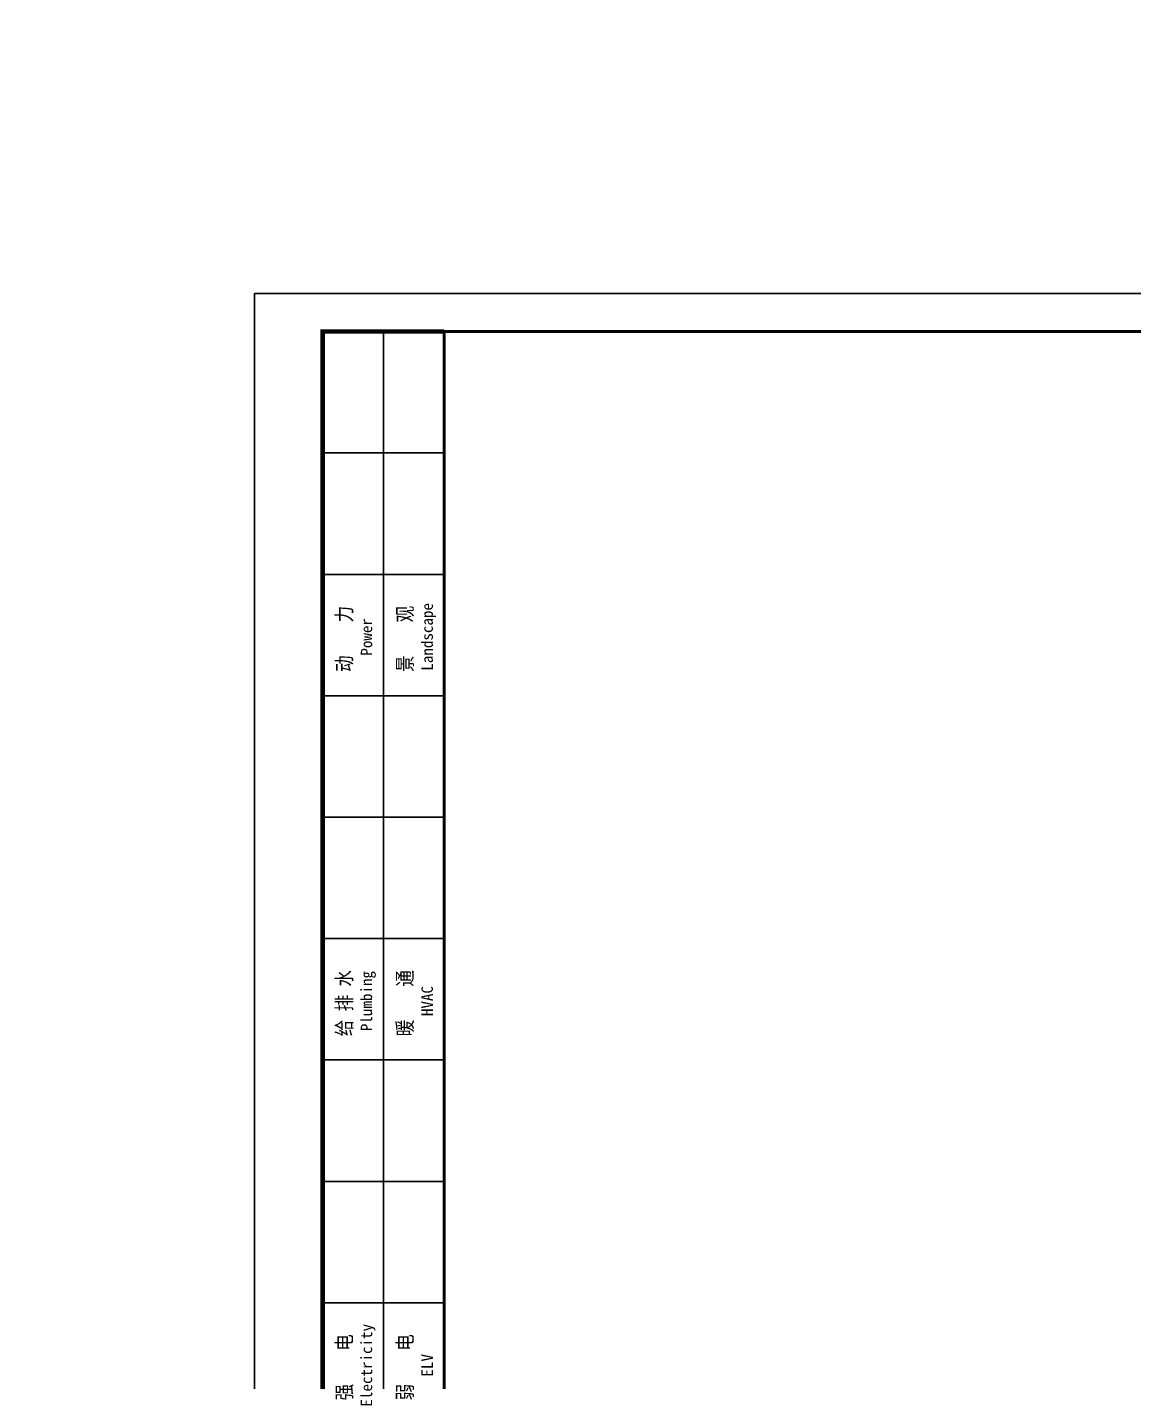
# Model space of a CAD drawing. Extents: x 522289 to 1051641, y 88514 to 354674.
# Drawn here: x 800137 to 814731, y 249737 to 267593 of the extents above; entities that cross this region are included whole.
import ezdxf
from ezdxf.enums import TextEntityAlignment as Align
from ezdxf.xclip import XClip

# ---------------------------------------------------------------- set-up
doc = ezdxf.new("R2010")
doc.units = 0
doc.header["$LTSCALE"] = 1000
doc.header["$MEASUREMENT"] = 0
doc.layers.get('0').update_dxf_attribs({"linetype": 'CONTINUOUS'})
for name, color, linetype in [('DLSS', 4, 'CONTINUOUS'), ('P-图框', 7, 'CONTINUOUS'), ('PUB_TITLE', 4, 'CONTINUOUS')]:
    doc.layers.add(name, color=color, linetype=linetype)
doc.styles.add('STYLE-ARIAL', font='NSimSun.ttf')
doc.styles.add('图签', font='宋体.ttf', dxfattribs={"width": 0.66})

# ---------------------------------------------------------------- blocks, each defined once
blk = doc.blocks.new('122')
at = {"layer": 'DLSS', "color": 251, "linetype": 'Continuous'}
blk.add_line((381810.28, 3083474.952), (381757.699, 3083440.795), dxfattribs=at)
blk = doc.blocks.new('中恒会签栏')
for p, q in [((-800, -19200), (-800, 0)), ((-1600, -1600), (0, -1600)), ((-1600, -3200), (0, -3200)), ((-1600, -4800), (0, -4800)), ((-1600, -6400), (0, -6400)), ((-1600, -8000), (0, -8000)), ((-1600, -9600), (0, -9600)), ((-1600, -11200), (0, -11200)), ((-1600, -12800), (0, -12800))]:
    blk.add_line(p, q)
at = {"const_width": 60}
blk.add_lwpolyline([(0, -21000), (-1600, -21000), (-1600, 0), (0, 0)], dxfattribs=at)
for s, height, style, width, p in [('动    力', 200, '图签', 0.8, (-1316, -4051)), ('景    观', 200, '图签', 0.8, (-516, -4051)), ('Landscape', 150, 'STYLE-ARIAL', 0.97, (-223, -4024)), ('Power', 150, 'STYLE-ARIAL', 0.97, (-1023, -4024)), ('给 排 水', 200, '图签', 0.8, (-1316, -8851)), ('Plumbing', 150, 'STYLE-ARIAL', 0.97, (-1023, -8824)), ('暖    通', 200, '图签', 0.8, (-516, -8851)), ('HVAC', 150, 'STYLE-ARIAL', 0.97, (-223, -8824)), ('Electricity', 150, 'STYLE-ARIAL', 0.97, (-1023, -13624)), ('强    电', 200, '图签', 0.8, (-1316, -13651)), ('弱    电', 200, '图签', 0.8, (-516, -13651)), ('ELV', 150, 'STYLE-ARIAL', 0.97, (-223, -13624))]:
    blk.add_text(s, height=height, rotation=90, dxfattribs=dict(style=style, width=width)).set_placement(p, align=Align.MIDDLE_CENTER)
blk = doc.blocks.new('TQ1')
at = {"layer": 'P-图框'}
blk.add_lwpolyline([(804709, 185021), (846709, 185021), (846709, 214721), (804709, 214721)], close=True, dxfattribs=at)
at = {"layer": 'P-图框', "linetype": 'Continuous', "const_width": 40}
blk.add_lwpolyline([(807209, 185521), (846209, 185521), (846209, 214221), (807209, 214221)], close=True, dxfattribs=at)
at = {"layer": 'P-图框'}
blk.add_blockref('中恒会签栏', (807209, 214221), dxfattribs=at)

msp = doc.modelspace()

# ---------------------------------------------------------------- linework, layer by layer
at = {"layer": 'PUB_TITLE'}
msp.add_lwpolyline([(803136, 234380), (845136, 234380), (845136, 264080), (803136, 264080)], close=True, dxfattribs=at)

# ---------------------------------------------------------------- block references
ref = msp.add_blockref('122', (-380970008, -3083187842), dxfattribs=dict(xscale=1000, yscale=1000, zscale=1000))
XClip(ref).set_block_clipping_path([(381775.6996074108, 3083464.9797603586), (381825.1996074108, 3083508.0297603589)])
at = {"layer": 'P-图框'}
msp.add_blockref('TQ1', (-1574, 49359), dxfattribs=at)

doc.saveas('drawing.dxf')
